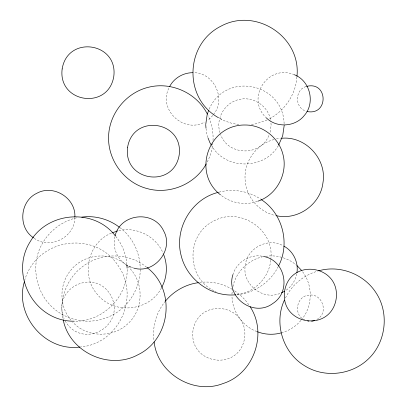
<?xml version="1.0" encoding="UTF-8"?>
<svg xmlns="http://www.w3.org/2000/svg" width="407" height="407" viewBox="0 0 407 407"><rect width="100%" height="100%" fill="white"/><g stroke="black" fill="none" stroke-linecap="round" stroke-linejoin="round"><path stroke-width="0.31" stroke-dasharray="2.04 1.53" d="M74.832 217.409C75.091 237.164 49.863 250.127 34.056 238.171M127.218 269.409C127.34 297.212 102.671 321.627 74.893 321.24M140.298 269.409C140.049 290.802 125.778 311.274 105.377 318.096C88.202 324.527 67.984 320.599 54.065 308.765C38.584 295.818 32.26 273.799 37.673 254.477C42.979 236.355 58.338 221.947 76.76 217.796M212.78 143.01C212.286 150.224 209.931 157.148 206.476 163.461M213.029 140.481C213.461 132.041 211.686 123.514 208.17 115.827M231.939 294.124L232.397 289.489M270.716 260.256C269.149 277.752 254.192 292.806 236.752 294.648M270.777 259.676C275.035 229.879 240.216 206.395 213.996 220.894C185.18 234.544 186.213 279.818 215.99 291.671M296.907 76.969C295.787 94.521 284.763 110.668 269.342 118.92M114.932 236.696C112.276 247.151 116.921 258.938 126.089 264.672M232.957 286.579C235.912 271.907 248.204 260.017 262.713 256.741M270.111 132.224L271.123 125.254L270.848 121.795M296.718 273.799C295.574 280.443 291.544 286.528 285.999 290.339M24.593 280.642C36.299 238.354 94.968 229.09 118.651 266.382C140.084 297.7 118.483 343.971 80.449 346.962M168.773 88.294C158.17 109.819 183.715 133.72 204.553 122.131M232.89 274.776C236.36 262.205 250.056 253.612 262.856 256.339M209.167 109.183C225.549 71.093 283.664 82.845 284.111 124.227M161.406 287.942C149.628 311.233 114.133 315.069 97.66 294.724C80.398 276.129 87.734 242.399 111.482 233.109M268.818 135.556C260.541 156.563 227.869 155.886 220.614 134.422M278.261 266.519C270.563 282.224 254.192 293.177 236.808 294.719M285.46 298.005C291.646 285.053 303.714 275.066 317.521 271.179M213.456 114.509C226.597 98.85 213.721 72.156 193.239 72.716M278.342 145.64C264.448 169.989 225.264 170.177 211.569 145.533M165.501 301.073C156.395 311.94 152.091 326.694 153.938 340.751M301.282 320.009C312.856 306.542 313.268 285.017 302.136 271.169M212.739 115.466L210.333 118.111L207.509 120.269M300.88 320.451C295.986 326.338 289.224 330.637 281.858 332.687M316.824 319.49C328.998 313.482 322.614 293.05 309.137 295.161C296.362 295.635 292.908 315.211 304.812 319.968M306.018 86.549C294.592 89.861 294.632 108.038 306.166 111.192M267.048 119.968L256.176 123.789L249.888 124.649M274.053 139.545C255.652 144.068 242.623 163.405 245.375 182.158C247.029 198.189 259.773 212.21 275.514 215.542M218.976 192.16C233.094 188.41 248.794 191.061 260.867 199.308M257.433 201.323C245.09 205.744 230.621 203.118 220.487 194.841M279.828 293.503C262.362 300.651 241.707 283.73 245.309 265.186C247.064 248.133 267.898 237.22 282.87 245.614M276.384 138.919L280.509 138.355M118.808 230.576C136.854 226.404 156.98 236.788 163.502 254.217M265.659 256.339C276.404 254.568 287.703 257.967 296.077 264.835M199.527 282.519C210.75 280.901 222.39 283.572 232.143 289.25M238.863 124.649L231.802 123.326L224.476 120.833L222.314 119.714M294.449 74.766C267.918 63.411 245.146 98.484 266.463 117.994M131.629 267.358L133.201 267.892M256.863 331.563C242.313 326.144 232.102 311.36 231.97 295.858M234.702 290.883L239.621 294.47L245.131 299.903L249.476 305.626M119.917 227.625C132.55 236.996 139.932 252.513 140.201 268.147M146.571 267.226C129.248 252.905 102.574 252.187 84.386 265.308C67.241 276.816 58.552 299.135 63.121 319.241M126.491 265.186C110.673 251.094 83.939 253.485 70.899 270.141C59.025 283.928 58.974 306.084 70.772 319.933M127.727 266.407C144.388 280.957 144.083 309.371 127.61 323.977C112.597 338.131 86.625 337.586 72.731 322.11M115.756 236.401C122.192 244.281 126.073 254.233 126.816 264.372M65.181 320.914C81.985 350.142 125.865 326.658 111.376 296.454C95.889 266.519 50.941 287.907 64.103 318.717M220.004 132.621C215.288 118.635 224.923 102.345 239.352 99.45C253.561 96.001 269.175 106.659 270.762 121.261M207.865 137.444L206.909 134.625L206.039 128.673M192.979 330.596C188.558 364.631 239.163 372.11 244.612 338.044C249.033 304.014 198.428 296.53 192.979 330.596"/><path stroke-width="0.61" d="M205.713 124.634L207.234 114.184L208.74 110.297M284.203 125.381L282.682 135.831L278.612 145.106M296.973 76.338C301.094 36.828 255.917 7.255 221.113 26.099C184.951 43.976 183.186 98.102 218.528 117.75M296.942 272.634C298.606 262.23 293.203 251.099 283.877 246.133M24.369 281.807C14.22 315.242 45.141 351.852 79.823 347.049M232.89 274.776C225.503 297.456 253.902 317.842 272.919 303.418C291.616 291.539 285.434 260.088 263.441 256.451M115.15 235.531C120.848 213.131 154.039 209.89 163.706 231.044C174.206 249.908 154.299 274.399 133.725 268.071M284.391 300.142C273.667 323.087 282.809 352.783 304.599 365.751C323.962 378.067 350.722 375.218 367.511 359.773C385.973 343.065 389.713 313.232 375.87 292.547C363.96 274.109 339.789 264.662 318.645 270.828M169.571 86.691C173.845 78.18 183.165 72.736 192.633 72.68M206.207 163.996C195.121 184.101 169.892 194.699 147.736 188.736C124.954 183.099 108.206 160.989 108.567 137.591C108.684 113.823 126.445 91.967 149.679 86.976C172.202 81.843 197.08 93.437 207.392 114.158M161.676 287.408C167.119 277.538 167.842 265.262 163.736 254.787M278.53 265.98C290.354 243.686 282.626 213.375 261.355 199.669M165.501 301.073C173.616 291.178 185.572 284.381 198.27 282.692M284.524 291.27L281.435 292.852M112.022 232.89L117.648 230.937M258.013 201.139C276.724 195.029 287.993 173.58 283.007 154.635C278.866 137.632 262.474 124.817 244.958 125.005C208.506 124.593 191.697 172.614 220.487 194.841M306.537 86.386C328.251 80.856 328.78 115.949 307.082 111.503M218.411 192.333C191.427 198.799 174.018 228.882 181.146 255.576C186.905 279.436 211.03 297.212 235.577 294.81M313.69 320.777L314.723 320.451M281.278 332.865C273.489 335.053 264.962 334.696 257.412 331.751M81.787 217.109C94.999 215.262 108.893 219.129 119.424 227.264M311.604 321.148L313.176 320.935M281.741 138.268C305.596 135.821 327.238 159.356 322.929 182.921C320.492 204.416 297.761 220.518 276.694 215.761M74.283 321.204C34.392 321.703 8.939 274.75 30.377 241.402C48.016 211.477 94.21 208.023 115.395 235.923M307.672 320.93L308.847 321.148M131.11 267.18L129.06 266.305M294.449 74.766C310.175 80.82 315.496 102.91 304.314 115.466C295.411 126.877 276.785 128.225 266.463 117.994M220.151 118.59L221.774 119.434M126.546 265.003L127.554 265.522M147.064 267.587C176.221 289.662 170.899 338.939 137.983 354.736C109.203 370.507 69.429 352.106 63.217 319.821M33.603 237.841C17.725 227.645 19.77 201.241 36.803 193.294C53.307 184.066 75.768 197.944 74.893 216.829M296.968 265.593L301.409 270.217M211.284 145.04L209.854 142.557L208.058 138.004M250.081 306.685C267.831 333.419 253.856 373.86 223.117 383.506C193.691 395.217 157.453 373.428 154.131 341.916M205.759 125.214L205.993 128.098M126.867 265.003L127.116 268.147M62.159 68.956C57.738 102.986 108.343 110.47 113.792 76.404C118.208 42.369 67.608 34.89 62.159 68.956M127.569 147.446C123.148 181.481 173.753 188.965 179.202 154.894C183.618 120.864 133.018 113.38 127.569 147.446M284.554 291.351C280.133 325.381 330.738 332.865 336.187 298.799C340.608 264.769 290.003 257.285 284.554 291.351"/></g></svg>
